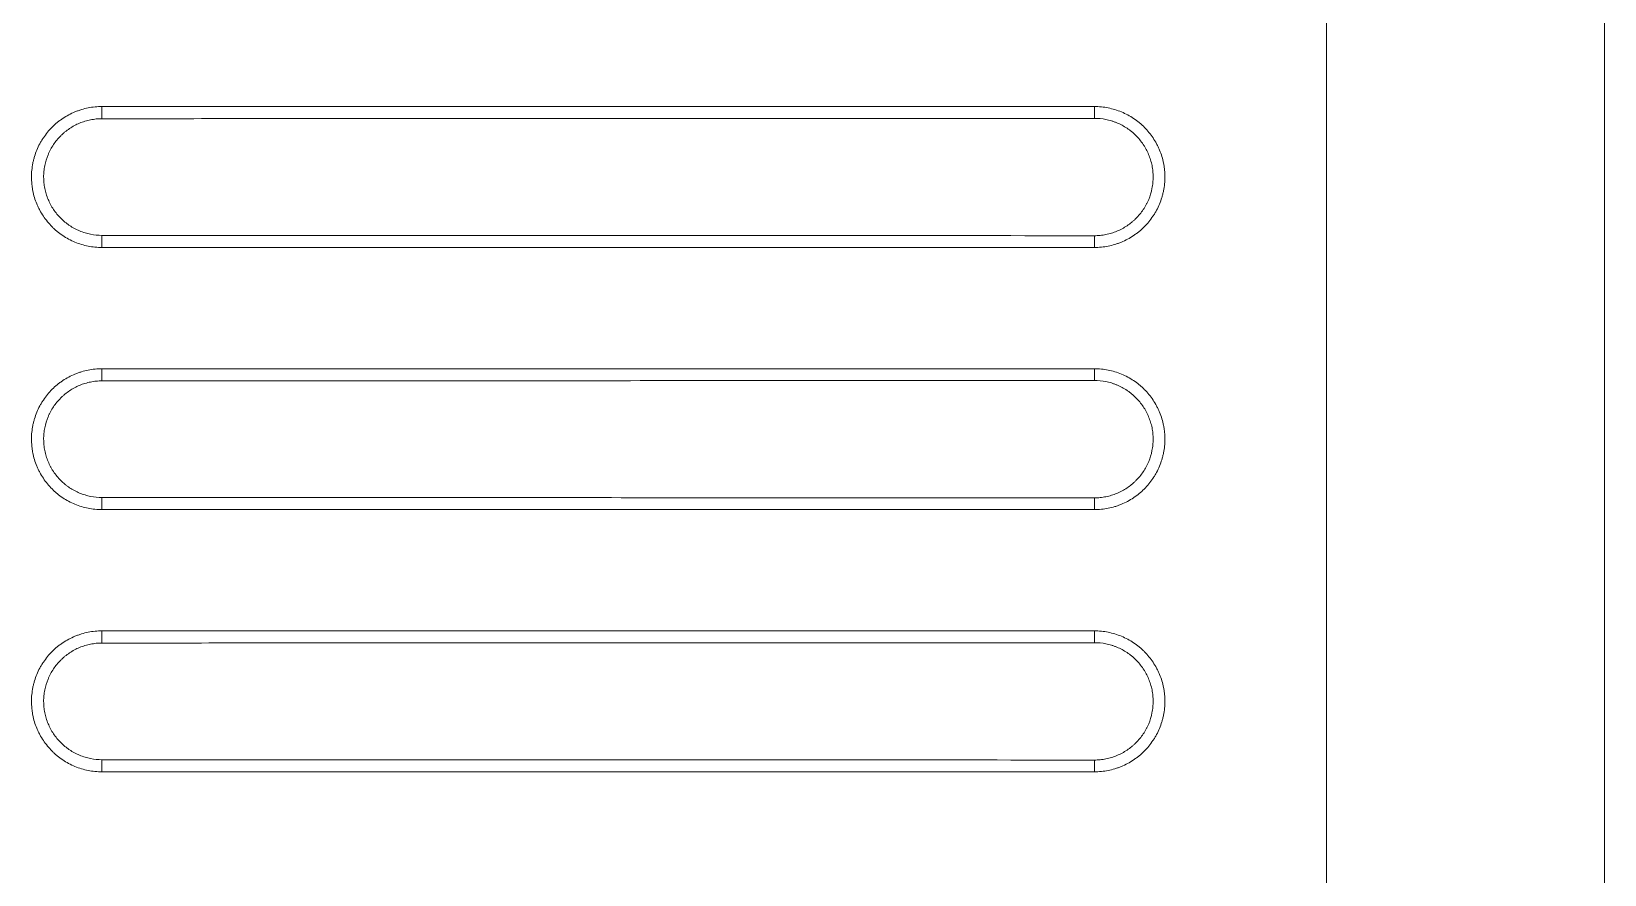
# Model space of a CAD drawing. Header units: millimetres. Extents: x -195 to 1349, y 148 to 750.
# Drawn here: x 928.65 to 955.64, y 433.76 to 448.23 of the extents above; entities that cross this region are included whole.
import ezdxf

# ---------------------------------------------------------------- set-up
doc = ezdxf.new("R2010")
doc.units = ezdxf.units.MM
doc.layers.add('4', color=7, linetype='CONTINUOUS', true_color=0xffffff)

msp = doc.modelspace()

# ---------------------------------------------------------------- linework, layer by layer
at = {"layer": '4', "color": 7, "linetype": 'Continuous', "lineweight": 18}
for p, q in [((955.641, 317.039), (955.641, 493.431)), ((950.87, 329.061), (950.87, 481.41))]:
    msp.add_line(p, q, dxfattribs=at)
for points, knots in [([(929.859, 446.945), (929.78, 446.945), (929.701, 446.937), (929.585, 446.914), (929.547, 446.904), (929.49, 446.887), (929.471, 446.881), (929.433, 446.867), (929.415, 446.86), (929.323, 446.822), (929.254, 446.785), (929.171, 446.73), (929.155, 446.719), (929.123, 446.695), (929.108, 446.683), (929.061, 446.645), (929.032, 446.619), (928.948, 446.535), (928.898, 446.474), (928.843, 446.391), (928.832, 446.374), (928.812, 446.34), (928.802, 446.323), (928.774, 446.271), (928.757, 446.235), (928.727, 446.162), (928.714, 446.125), (928.696, 446.068), (928.691, 446.049), (928.681, 446.011), (928.677, 445.991), (928.658, 445.893), (928.65, 445.815), (928.65, 445.697), (928.652, 445.657), (928.658, 445.598), (928.66, 445.578), (928.666, 445.539), (928.669, 445.519), (928.688, 445.422), (928.711, 445.347), (928.749, 445.255), (928.757, 445.237), (928.774, 445.201), (928.783, 445.183), (928.811, 445.13), (928.832, 445.097), (928.897, 444.998), (928.947, 444.937), (929.018, 444.867), (929.032, 444.853), (929.061, 444.826), (929.106, 444.787), (929.154, 444.752), (929.219, 444.708), (929.253, 444.688), (929.323, 444.65), (929.359, 444.633), (929.469, 444.588), (929.545, 444.565), (929.661, 444.541), (929.7, 444.536), (929.78, 444.528), (929.819, 444.526), (929.859, 444.526)], [0, 0, 0, 0, 0.0625, 0.0625, 0.09375, 0.09375, 0.109375, 0.109375, 0.125, 0.125, 0.1875, 0.1875, 0.203125, 0.203125, 0.21875, 0.21875, 0.25, 0.25, 0.3125, 0.3125, 0.328125, 0.328125, 0.34375, 0.34375, 0.375, 0.375, 0.40625, 0.40625, 0.421875, 0.421875, 0.4375, 0.4375, 0.5, 0.5, 0.53125, 0.53125, 0.546875, 0.546875, 0.5625, 0.5625, 0.625, 0.625, 0.640625, 0.640625, 0.65625, 0.65625, 0.6875, 0.6875, 0.75, 0.75, 0.765625, 0.765625, 0.78125, 0.8125, 0.8125, 0.84375, 0.84375, 0.875, 0.875, 0.9375, 0.9375, 0.96875, 0.96875, 1, 1, 1, 1]), ([(929.859, 444.734), (929.793, 444.735), (929.728, 444.741), (929.633, 444.76), (929.601, 444.768), (929.538, 444.787), (929.507, 444.798), (929.446, 444.823), (929.387, 444.851), (929.331, 444.885), (929.29, 444.912), (929.277, 444.921), (929.251, 444.941), (929.238, 444.951), (929.199, 444.983), (929.175, 445.005), (929.106, 445.074), (929.065, 445.124), (929.019, 445.192), (929.01, 445.206), (928.993, 445.235), (928.985, 445.249), (928.962, 445.292), (928.948, 445.322), (928.923, 445.382), (928.912, 445.413), (928.898, 445.46), (928.893, 445.475), (928.885, 445.507), (928.881, 445.524), (928.872, 445.572), (928.862, 445.637), (928.859, 445.702), (928.859, 445.767), (928.86, 445.8), (928.865, 445.849), (928.867, 445.865), (928.872, 445.898), (928.886, 445.979), (928.91, 446.057), (928.941, 446.132), (928.948, 446.147), (928.962, 446.177), (928.969, 446.192), (928.992, 446.236), (929.009, 446.264), (929.063, 446.345), (929.105, 446.396), (929.163, 446.454), (929.175, 446.465), (929.199, 446.487), (929.212, 446.498), (929.25, 446.529), (929.276, 446.549), (929.33, 446.585), (929.358, 446.602), (929.416, 446.633), (929.446, 446.647), (929.506, 446.672), (929.568, 446.694), (929.631, 446.71), (929.695, 446.723), (929.728, 446.728), (929.793, 446.735), (929.826, 446.736), (929.859, 446.736)], [0, 0, 0, 0, 0.0625, 0.0625, 0.09375, 0.09375, 0.125, 0.125, 0.15625, 0.1875, 0.1875, 0.203125, 0.203125, 0.21875, 0.21875, 0.25, 0.25, 0.3125, 0.3125, 0.328125, 0.328125, 0.34375, 0.34375, 0.375, 0.375, 0.40625, 0.40625, 0.421875, 0.421875, 0.4375, 0.4375, 0.46875, 0.5, 0.5, 0.53125, 0.53125, 0.546875, 0.546875, 0.5625, 0.625, 0.625, 0.640625, 0.640625, 0.65625, 0.65625, 0.6875, 0.6875, 0.75, 0.75, 0.765625, 0.765625, 0.78125, 0.78125, 0.8125, 0.8125, 0.84375, 0.84375, 0.875, 0.875, 0.90625, 0.9375, 0.9375, 0.96875, 0.96875, 1, 1, 1, 1]), ([(946.888, 446.945), (944.343, 446.945), (941.799, 446.945), (937.522, 446.945), (935.789, 446.945), (932.658, 446.945), (931.259, 446.945), (929.859, 446.945)], [0, 0, 0, 0, 0.448302, 0.448302, 0.753513, 0.753513, 1, 1, 1, 1]), ([(946.888, 446.742), (944.343, 446.741), (941.799, 446.741), (937.522, 446.739), (935.789, 446.738), (932.658, 446.737), (931.259, 446.737), (929.859, 446.736)], [0, 0, 0, 0, 0.448296, 0.448296, 0.75351, 0.75351, 1, 1, 1, 1]), ([(946.888, 444.526), (946.968, 444.526), (947.047, 444.534), (947.162, 444.557), (947.201, 444.566), (947.258, 444.584), (947.277, 444.59), (947.314, 444.603), (947.333, 444.61), (947.424, 444.648), (947.494, 444.685), (947.576, 444.74), (947.592, 444.752), (947.624, 444.775), (947.64, 444.788), (947.686, 444.826), (947.715, 444.852), (947.799, 444.936), (947.849, 444.997), (947.904, 445.079), (947.915, 445.096), (947.936, 445.13), (947.945, 445.148), (947.973, 445.2), (947.99, 445.236), (948.02, 445.308), (948.034, 445.346), (948.051, 445.402), (948.056, 445.421), (948.066, 445.46), (948.07, 445.48), (948.09, 445.577), (948.098, 445.656), (948.098, 445.774), (948.096, 445.813), (948.09, 445.873), (948.087, 445.893), (948.082, 445.932), (948.078, 445.952), (948.059, 446.049), (948.036, 446.124), (947.998, 446.216), (947.99, 446.234), (947.973, 446.27), (947.964, 446.288), (947.936, 446.34), (947.916, 446.374), (947.85, 446.472), (947.8, 446.534), (947.73, 446.604), (947.715, 446.618), (947.686, 446.645), (947.641, 446.683), (947.594, 446.719), (947.528, 446.762), (947.494, 446.783), (947.424, 446.82), (947.388, 446.837), (947.278, 446.883), (947.203, 446.906), (947.087, 446.929), (947.047, 446.935), (946.968, 446.943), (946.928, 446.945), (946.888, 446.945)], [0, 0, 0, 0, 0.0625, 0.0625, 0.09375, 0.09375, 0.109375, 0.109375, 0.125, 0.125, 0.1875, 0.1875, 0.203125, 0.203125, 0.21875, 0.21875, 0.25, 0.25, 0.3125, 0.3125, 0.328125, 0.328125, 0.34375, 0.34375, 0.375, 0.375, 0.40625, 0.40625, 0.421875, 0.421875, 0.4375, 0.4375, 0.5, 0.5, 0.53125, 0.53125, 0.546875, 0.546875, 0.5625, 0.5625, 0.625, 0.625, 0.640625, 0.640625, 0.65625, 0.65625, 0.6875, 0.6875, 0.75, 0.75, 0.765625, 0.765625, 0.78125, 0.8125, 0.8125, 0.84375, 0.84375, 0.875, 0.875, 0.9375, 0.9375, 0.96875, 0.96875, 1, 1, 1, 1]), ([(946.888, 446.742), (946.955, 446.742), (947.02, 446.736), (947.116, 446.717), (947.148, 446.709), (947.196, 446.695), (947.212, 446.689), (947.243, 446.678), (947.258, 446.672), (947.304, 446.653), (947.363, 446.625), (947.42, 446.591), (947.461, 446.564), (947.474, 446.555), (947.501, 446.535), (947.514, 446.525), (947.553, 446.493), (947.577, 446.471), (947.647, 446.401), (947.688, 446.351), (947.734, 446.282), (947.743, 446.268), (947.76, 446.239), (947.769, 446.225), (947.792, 446.181), (947.806, 446.152), (947.831, 446.091), (947.842, 446.06), (947.857, 446.013), (947.861, 445.997), (947.869, 445.965), (947.873, 445.949), (947.883, 445.9), (947.892, 445.835), (947.895, 445.769), (947.896, 445.703), (947.894, 445.67), (947.889, 445.621), (947.887, 445.604), (947.882, 445.572), (947.868, 445.49), (947.844, 445.412), (947.813, 445.336), (947.806, 445.32), (947.792, 445.29), (947.785, 445.276), (947.761, 445.232), (947.744, 445.204), (947.69, 445.122), (947.648, 445.071), (947.589, 445.012), (947.577, 445), (947.553, 444.978), (947.54, 444.968), (947.502, 444.936), (947.476, 444.917), (947.421, 444.88), (947.393, 444.863), (947.335, 444.832), (947.305, 444.818), (947.244, 444.792), (947.182, 444.77), (947.118, 444.754), (947.053, 444.741), (947.021, 444.736), (946.954, 444.73), (946.921, 444.728), (946.888, 444.728)], [0, 0, 0, 0, 0.0625, 0.0625, 0.09375, 0.09375, 0.109375, 0.109375, 0.125, 0.125, 0.15625, 0.1875, 0.1875, 0.203125, 0.203125, 0.21875, 0.21875, 0.25, 0.25, 0.3125, 0.3125, 0.328125, 0.328125, 0.34375, 0.34375, 0.375, 0.375, 0.40625, 0.40625, 0.421875, 0.421875, 0.4375, 0.4375, 0.46875, 0.5, 0.5, 0.53125, 0.53125, 0.546875, 0.546875, 0.5625, 0.625, 0.625, 0.640625, 0.640625, 0.65625, 0.65625, 0.6875, 0.6875, 0.75, 0.75, 0.765625, 0.765625, 0.78125, 0.78125, 0.8125, 0.8125, 0.84375, 0.84375, 0.875, 0.875, 0.90625, 0.9375, 0.9375, 0.96875, 0.96875, 1, 1, 1, 1]), ([(946.888, 444.728), (944.343, 444.729), (941.799, 444.73), (937.522, 444.732), (935.789, 444.732), (932.658, 444.733), (931.259, 444.734), (929.859, 444.734)], [0, 0, 0, 0, 0.448295, 0.448295, 0.75351, 0.75351, 1, 1, 1, 1]), ([(946.888, 444.526), (944.343, 444.526), (941.799, 444.526), (937.522, 444.526), (935.789, 444.526), (932.658, 444.526), (931.259, 444.526), (929.859, 444.526)], [0, 0, 0, 0, 0.448302, 0.448302, 0.753513, 0.753513, 1, 1, 1, 1]), ([(929.859, 442.445), (929.78, 442.445), (929.701, 442.437), (929.585, 442.414), (929.547, 442.404), (929.49, 442.387), (929.471, 442.381), (929.433, 442.367), (929.415, 442.36), (929.323, 442.322), (929.254, 442.285), (929.171, 442.23), (929.155, 442.219), (929.123, 442.195), (929.108, 442.183), (929.061, 442.145), (929.032, 442.119), (928.948, 442.035), (928.898, 441.974), (928.843, 441.891), (928.832, 441.874), (928.812, 441.84), (928.802, 441.823), (928.774, 441.771), (928.757, 441.735), (928.727, 441.662), (928.714, 441.625), (928.696, 441.568), (928.691, 441.549), (928.681, 441.511), (928.677, 441.491), (928.658, 441.393), (928.65, 441.315), (928.65, 441.197), (928.652, 441.157), (928.658, 441.098), (928.66, 441.078), (928.666, 441.039), (928.669, 441.019), (928.688, 440.922), (928.711, 440.847), (928.749, 440.755), (928.757, 440.737), (928.774, 440.701), (928.783, 440.683), (928.811, 440.63), (928.832, 440.597), (928.897, 440.498), (928.947, 440.437), (929.018, 440.367), (929.032, 440.353), (929.061, 440.326), (929.106, 440.287), (929.154, 440.252), (929.219, 440.208), (929.253, 440.188), (929.323, 440.15), (929.359, 440.133), (929.469, 440.088), (929.545, 440.065), (929.661, 440.041), (929.7, 440.036), (929.78, 440.028), (929.819, 440.026), (929.859, 440.026)], [0, 0, 0, 0, 0.0625, 0.0625, 0.09375, 0.09375, 0.109375, 0.109375, 0.125, 0.125, 0.1875, 0.1875, 0.203125, 0.203125, 0.21875, 0.21875, 0.25, 0.25, 0.3125, 0.3125, 0.328125, 0.328125, 0.34375, 0.34375, 0.375, 0.375, 0.40625, 0.40625, 0.421875, 0.421875, 0.4375, 0.4375, 0.5, 0.5, 0.53125, 0.53125, 0.546875, 0.546875, 0.5625, 0.5625, 0.625, 0.625, 0.640625, 0.640625, 0.65625, 0.65625, 0.6875, 0.6875, 0.75, 0.75, 0.765625, 0.765625, 0.78125, 0.8125, 0.8125, 0.84375, 0.84375, 0.875, 0.875, 0.9375, 0.9375, 0.96875, 0.96875, 1, 1, 1, 1]), ([(946.888, 442.445), (944.343, 442.445), (941.799, 442.445), (937.522, 442.445), (935.789, 442.445), (932.658, 442.445), (931.259, 442.445), (929.859, 442.445)], [0, 0, 0, 0, 0.448302, 0.448302, 0.753513, 0.753513, 1, 1, 1, 1]), ([(946.888, 440.026), (946.968, 440.026), (947.047, 440.034), (947.162, 440.057), (947.201, 440.066), (947.258, 440.084), (947.277, 440.09), (947.314, 440.103), (947.333, 440.11), (947.424, 440.148), (947.494, 440.185), (947.576, 440.24), (947.592, 440.252), (947.624, 440.275), (947.64, 440.288), (947.686, 440.326), (947.715, 440.352), (947.799, 440.436), (947.849, 440.497), (947.904, 440.579), (947.915, 440.596), (947.936, 440.63), (947.945, 440.648), (947.973, 440.7), (947.99, 440.736), (948.02, 440.808), (948.034, 440.846), (948.051, 440.902), (948.056, 440.921), (948.066, 440.96), (948.07, 440.98), (948.09, 441.077), (948.098, 441.156), (948.098, 441.274), (948.096, 441.313), (948.09, 441.373), (948.087, 441.393), (948.082, 441.432), (948.078, 441.452), (948.059, 441.549), (948.036, 441.624), (947.998, 441.716), (947.99, 441.734), (947.973, 441.77), (947.964, 441.788), (947.936, 441.84), (947.916, 441.874), (947.85, 441.972), (947.8, 442.034), (947.73, 442.104), (947.715, 442.118), (947.686, 442.145), (947.641, 442.183), (947.594, 442.219), (947.528, 442.262), (947.494, 442.283), (947.424, 442.32), (947.388, 442.337), (947.278, 442.383), (947.203, 442.406), (947.087, 442.429), (947.047, 442.435), (946.968, 442.443), (946.928, 442.445), (946.888, 442.445)], [0, 0, 0, 0, 0.0625, 0.0625, 0.09375, 0.09375, 0.109375, 0.109375, 0.125, 0.125, 0.1875, 0.1875, 0.203125, 0.203125, 0.21875, 0.21875, 0.25, 0.25, 0.3125, 0.3125, 0.328125, 0.328125, 0.34375, 0.34375, 0.375, 0.375, 0.40625, 0.40625, 0.421875, 0.421875, 0.4375, 0.4375, 0.5, 0.5, 0.53125, 0.53125, 0.546875, 0.546875, 0.5625, 0.5625, 0.625, 0.625, 0.640625, 0.640625, 0.65625, 0.65625, 0.6875, 0.6875, 0.75, 0.75, 0.765625, 0.765625, 0.78125, 0.8125, 0.8125, 0.84375, 0.84375, 0.875, 0.875, 0.9375, 0.9375, 0.96875, 0.96875, 1, 1, 1, 1]), ([(929.859, 440.234), (929.793, 440.235), (929.728, 440.241), (929.633, 440.26), (929.601, 440.268), (929.538, 440.287), (929.507, 440.298), (929.446, 440.323), (929.387, 440.351), (929.331, 440.385), (929.29, 440.412), (929.277, 440.421), (929.251, 440.441), (929.238, 440.451), (929.199, 440.483), (929.175, 440.505), (929.106, 440.574), (929.065, 440.624), (929.019, 440.692), (929.01, 440.706), (928.993, 440.735), (928.985, 440.749), (928.962, 440.792), (928.948, 440.822), (928.923, 440.882), (928.912, 440.913), (928.898, 440.96), (928.893, 440.975), (928.885, 441.007), (928.881, 441.024), (928.872, 441.072), (928.862, 441.137), (928.859, 441.202), (928.859, 441.267), (928.86, 441.3), (928.865, 441.349), (928.867, 441.365), (928.872, 441.398), (928.886, 441.479), (928.91, 441.557), (928.941, 441.632), (928.948, 441.647), (928.962, 441.677), (928.969, 441.692), (928.992, 441.736), (929.009, 441.764), (929.063, 441.845), (929.105, 441.896), (929.163, 441.954), (929.175, 441.965), (929.199, 441.987), (929.212, 441.998), (929.25, 442.029), (929.276, 442.049), (929.33, 442.085), (929.358, 442.102), (929.416, 442.133), (929.446, 442.147), (929.506, 442.172), (929.568, 442.194), (929.631, 442.21), (929.695, 442.223), (929.728, 442.228), (929.793, 442.235), (929.826, 442.236), (929.859, 442.236)], [0, 0, 0, 0, 0.0625, 0.0625, 0.09375, 0.09375, 0.125, 0.125, 0.15625, 0.1875, 0.1875, 0.203125, 0.203125, 0.21875, 0.21875, 0.25, 0.25, 0.3125, 0.3125, 0.328125, 0.328125, 0.34375, 0.34375, 0.375, 0.375, 0.40625, 0.40625, 0.421875, 0.421875, 0.4375, 0.4375, 0.46875, 0.5, 0.5, 0.53125, 0.53125, 0.546875, 0.546875, 0.5625, 0.625, 0.625, 0.640625, 0.640625, 0.65625, 0.65625, 0.6875, 0.6875, 0.75, 0.75, 0.765625, 0.765625, 0.78125, 0.78125, 0.8125, 0.8125, 0.84375, 0.84375, 0.875, 0.875, 0.90625, 0.9375, 0.9375, 0.96875, 0.96875, 1, 1, 1, 1]), ([(946.888, 442.242), (944.343, 442.241), (941.799, 442.241), (937.522, 442.239), (935.789, 442.238), (932.658, 442.237), (931.259, 442.237), (929.859, 442.236)], [0, 0, 0, 0, 0.448296, 0.448296, 0.75351, 0.75351, 1, 1, 1, 1]), ([(946.888, 442.242), (946.955, 442.242), (947.02, 442.236), (947.116, 442.217), (947.148, 442.209), (947.196, 442.195), (947.212, 442.189), (947.243, 442.178), (947.258, 442.172), (947.304, 442.153), (947.363, 442.125), (947.42, 442.091), (947.461, 442.064), (947.474, 442.055), (947.501, 442.035), (947.514, 442.025), (947.553, 441.993), (947.577, 441.971), (947.647, 441.901), (947.688, 441.851), (947.734, 441.782), (947.743, 441.768), (947.76, 441.739), (947.769, 441.725), (947.792, 441.681), (947.806, 441.652), (947.831, 441.591), (947.842, 441.56), (947.857, 441.513), (947.861, 441.497), (947.869, 441.465), (947.873, 441.449), (947.883, 441.4), (947.892, 441.335), (947.895, 441.269), (947.896, 441.203), (947.894, 441.17), (947.889, 441.121), (947.887, 441.104), (947.882, 441.072), (947.868, 440.99), (947.844, 440.912), (947.813, 440.836), (947.806, 440.82), (947.792, 440.79), (947.785, 440.776), (947.761, 440.732), (947.744, 440.704), (947.69, 440.622), (947.648, 440.571), (947.589, 440.512), (947.577, 440.5), (947.553, 440.478), (947.54, 440.468), (947.502, 440.436), (947.476, 440.417), (947.421, 440.38), (947.393, 440.363), (947.335, 440.332), (947.305, 440.318), (947.244, 440.292), (947.182, 440.27), (947.118, 440.254), (947.053, 440.241), (947.021, 440.236), (946.954, 440.23), (946.921, 440.228), (946.888, 440.228)], [0, 0, 0, 0, 0.0625, 0.0625, 0.09375, 0.09375, 0.109375, 0.109375, 0.125, 0.125, 0.15625, 0.1875, 0.1875, 0.203125, 0.203125, 0.21875, 0.21875, 0.25, 0.25, 0.3125, 0.3125, 0.328125, 0.328125, 0.34375, 0.34375, 0.375, 0.375, 0.40625, 0.40625, 0.421875, 0.421875, 0.4375, 0.4375, 0.46875, 0.5, 0.5, 0.53125, 0.53125, 0.546875, 0.546875, 0.5625, 0.625, 0.625, 0.640625, 0.640625, 0.65625, 0.65625, 0.6875, 0.6875, 0.75, 0.75, 0.765625, 0.765625, 0.78125, 0.78125, 0.8125, 0.8125, 0.84375, 0.84375, 0.875, 0.875, 0.90625, 0.9375, 0.9375, 0.96875, 0.96875, 1, 1, 1, 1]), ([(946.888, 440.228), (944.343, 440.229), (941.799, 440.23), (937.522, 440.232), (935.789, 440.232), (932.658, 440.233), (931.259, 440.234), (929.859, 440.234)], [0, 0, 0, 0, 0.448295, 0.448295, 0.75351, 0.75351, 1, 1, 1, 1]), ([(946.888, 440.026), (944.343, 440.026), (941.799, 440.026), (937.522, 440.026), (935.789, 440.026), (932.658, 440.026), (931.259, 440.026), (929.859, 440.026)], [0, 0, 0, 0, 0.448302, 0.448302, 0.753513, 0.753513, 1, 1, 1, 1]), ([(929.859, 437.945), (929.78, 437.945), (929.701, 437.937), (929.585, 437.914), (929.547, 437.904), (929.49, 437.887), (929.471, 437.881), (929.433, 437.867), (929.415, 437.86), (929.323, 437.822), (929.254, 437.785), (929.171, 437.73), (929.155, 437.719), (929.123, 437.695), (929.108, 437.683), (929.061, 437.645), (929.032, 437.619), (928.948, 437.535), (928.898, 437.474), (928.843, 437.391), (928.832, 437.374), (928.812, 437.34), (928.802, 437.323), (928.774, 437.271), (928.757, 437.235), (928.727, 437.162), (928.714, 437.125), (928.696, 437.068), (928.691, 437.049), (928.681, 437.011), (928.677, 436.991), (928.658, 436.893), (928.65, 436.815), (928.65, 436.697), (928.652, 436.657), (928.658, 436.598), (928.66, 436.578), (928.666, 436.539), (928.669, 436.519), (928.688, 436.422), (928.711, 436.347), (928.749, 436.255), (928.757, 436.237), (928.774, 436.201), (928.783, 436.183), (928.811, 436.13), (928.832, 436.097), (928.897, 435.998), (928.947, 435.937), (929.018, 435.867), (929.032, 435.853), (929.061, 435.826), (929.106, 435.787), (929.154, 435.752), (929.219, 435.708), (929.253, 435.688), (929.323, 435.65), (929.359, 435.633), (929.469, 435.588), (929.545, 435.565), (929.661, 435.541), (929.7, 435.536), (929.78, 435.528), (929.819, 435.526), (929.859, 435.526)], [0, 0, 0, 0, 0.0625, 0.0625, 0.09375, 0.09375, 0.109375, 0.109375, 0.125, 0.125, 0.1875, 0.1875, 0.203125, 0.203125, 0.21875, 0.21875, 0.25, 0.25, 0.3125, 0.3125, 0.328125, 0.328125, 0.34375, 0.34375, 0.375, 0.375, 0.40625, 0.40625, 0.421875, 0.421875, 0.4375, 0.4375, 0.5, 0.5, 0.53125, 0.53125, 0.546875, 0.546875, 0.5625, 0.5625, 0.625, 0.625, 0.640625, 0.640625, 0.65625, 0.65625, 0.6875, 0.6875, 0.75, 0.75, 0.765625, 0.765625, 0.78125, 0.8125, 0.8125, 0.84375, 0.84375, 0.875, 0.875, 0.9375, 0.9375, 0.96875, 0.96875, 1, 1, 1, 1]), ([(946.888, 437.945), (944.343, 437.945), (941.799, 437.945), (937.522, 437.945), (935.789, 437.945), (932.658, 437.945), (931.259, 437.945), (929.859, 437.945)], [0, 0, 0, 0, 0.448302, 0.448302, 0.753513, 0.753513, 1, 1, 1, 1]), ([(946.888, 435.526), (946.968, 435.526), (947.047, 435.534), (947.162, 435.557), (947.201, 435.566), (947.258, 435.584), (947.277, 435.59), (947.314, 435.603), (947.333, 435.61), (947.424, 435.648), (947.494, 435.685), (947.576, 435.74), (947.592, 435.752), (947.624, 435.775), (947.64, 435.788), (947.686, 435.826), (947.715, 435.852), (947.799, 435.936), (947.849, 435.997), (947.904, 436.079), (947.915, 436.096), (947.936, 436.13), (947.945, 436.148), (947.973, 436.2), (947.99, 436.236), (948.02, 436.308), (948.034, 436.346), (948.051, 436.402), (948.056, 436.421), (948.066, 436.46), (948.07, 436.48), (948.09, 436.577), (948.098, 436.656), (948.098, 436.774), (948.096, 436.813), (948.09, 436.873), (948.087, 436.893), (948.082, 436.932), (948.078, 436.952), (948.059, 437.049), (948.036, 437.124), (947.998, 437.216), (947.99, 437.234), (947.973, 437.27), (947.964, 437.288), (947.936, 437.34), (947.916, 437.374), (947.85, 437.472), (947.8, 437.534), (947.73, 437.604), (947.715, 437.618), (947.686, 437.645), (947.641, 437.683), (947.594, 437.719), (947.528, 437.762), (947.494, 437.783), (947.424, 437.82), (947.388, 437.837), (947.278, 437.883), (947.203, 437.906), (947.087, 437.929), (947.047, 437.935), (946.968, 437.943), (946.928, 437.945), (946.888, 437.945)], [0, 0, 0, 0, 0.0625, 0.0625, 0.09375, 0.09375, 0.109375, 0.109375, 0.125, 0.125, 0.1875, 0.1875, 0.203125, 0.203125, 0.21875, 0.21875, 0.25, 0.25, 0.3125, 0.3125, 0.328125, 0.328125, 0.34375, 0.34375, 0.375, 0.375, 0.40625, 0.40625, 0.421875, 0.421875, 0.4375, 0.4375, 0.5, 0.5, 0.53125, 0.53125, 0.546875, 0.546875, 0.5625, 0.5625, 0.625, 0.625, 0.640625, 0.640625, 0.65625, 0.65625, 0.6875, 0.6875, 0.75, 0.75, 0.765625, 0.765625, 0.78125, 0.8125, 0.8125, 0.84375, 0.84375, 0.875, 0.875, 0.9375, 0.9375, 0.96875, 0.96875, 1, 1, 1, 1]), ([(929.859, 435.734), (929.793, 435.735), (929.728, 435.741), (929.633, 435.76), (929.601, 435.768), (929.538, 435.787), (929.507, 435.798), (929.446, 435.823), (929.387, 435.851), (929.331, 435.885), (929.29, 435.912), (929.277, 435.921), (929.251, 435.941), (929.238, 435.951), (929.199, 435.983), (929.175, 436.005), (929.106, 436.074), (929.065, 436.124), (929.019, 436.192), (929.01, 436.206), (928.993, 436.235), (928.985, 436.249), (928.962, 436.292), (928.948, 436.322), (928.923, 436.382), (928.912, 436.413), (928.898, 436.46), (928.893, 436.475), (928.885, 436.507), (928.881, 436.524), (928.872, 436.572), (928.862, 436.637), (928.859, 436.702), (928.859, 436.767), (928.86, 436.8), (928.865, 436.849), (928.867, 436.865), (928.872, 436.898), (928.886, 436.979), (928.91, 437.057), (928.941, 437.132), (928.948, 437.147), (928.962, 437.177), (928.969, 437.192), (928.992, 437.236), (929.009, 437.264), (929.063, 437.345), (929.105, 437.396), (929.163, 437.454), (929.175, 437.465), (929.199, 437.487), (929.212, 437.498), (929.25, 437.529), (929.276, 437.549), (929.33, 437.585), (929.358, 437.602), (929.416, 437.633), (929.446, 437.647), (929.506, 437.672), (929.568, 437.694), (929.631, 437.71), (929.695, 437.723), (929.728, 437.728), (929.793, 437.735), (929.826, 437.736), (929.859, 437.736)], [0, 0, 0, 0, 0.0625, 0.0625, 0.09375, 0.09375, 0.125, 0.125, 0.15625, 0.1875, 0.1875, 0.203125, 0.203125, 0.21875, 0.21875, 0.25, 0.25, 0.3125, 0.3125, 0.328125, 0.328125, 0.34375, 0.34375, 0.375, 0.375, 0.40625, 0.40625, 0.421875, 0.421875, 0.4375, 0.4375, 0.46875, 0.5, 0.5, 0.53125, 0.53125, 0.546875, 0.546875, 0.5625, 0.625, 0.625, 0.640625, 0.640625, 0.65625, 0.65625, 0.6875, 0.6875, 0.75, 0.75, 0.765625, 0.765625, 0.78125, 0.78125, 0.8125, 0.8125, 0.84375, 0.84375, 0.875, 0.875, 0.90625, 0.9375, 0.9375, 0.96875, 0.96875, 1, 1, 1, 1]), ([(946.888, 437.742), (944.343, 437.741), (941.799, 437.741), (937.522, 437.739), (935.789, 437.738), (932.658, 437.737), (931.259, 437.737), (929.859, 437.736)], [0, 0, 0, 0, 0.448296, 0.448296, 0.75351, 0.75351, 1, 1, 1, 1]), ([(946.888, 437.742), (946.955, 437.742), (947.02, 437.736), (947.116, 437.717), (947.148, 437.709), (947.196, 437.695), (947.212, 437.689), (947.243, 437.678), (947.258, 437.672), (947.304, 437.653), (947.363, 437.625), (947.42, 437.591), (947.461, 437.564), (947.474, 437.555), (947.501, 437.535), (947.514, 437.525), (947.553, 437.493), (947.577, 437.471), (947.647, 437.401), (947.688, 437.351), (947.734, 437.282), (947.743, 437.268), (947.76, 437.239), (947.769, 437.225), (947.792, 437.181), (947.806, 437.152), (947.831, 437.091), (947.842, 437.06), (947.857, 437.013), (947.861, 436.997), (947.869, 436.965), (947.873, 436.949), (947.883, 436.9), (947.892, 436.835), (947.895, 436.769), (947.896, 436.703), (947.894, 436.67), (947.889, 436.621), (947.887, 436.604), (947.882, 436.572), (947.868, 436.49), (947.844, 436.412), (947.813, 436.336), (947.806, 436.32), (947.792, 436.29), (947.785, 436.276), (947.761, 436.232), (947.744, 436.204), (947.69, 436.122), (947.648, 436.071), (947.589, 436.012), (947.577, 436), (947.553, 435.978), (947.54, 435.968), (947.502, 435.936), (947.476, 435.917), (947.421, 435.88), (947.393, 435.863), (947.335, 435.832), (947.305, 435.818), (947.244, 435.792), (947.182, 435.77), (947.118, 435.754), (947.053, 435.741), (947.021, 435.736), (946.954, 435.73), (946.921, 435.728), (946.888, 435.728)], [0, 0, 0, 0, 0.0625, 0.0625, 0.09375, 0.09375, 0.109375, 0.109375, 0.125, 0.125, 0.15625, 0.1875, 0.1875, 0.203125, 0.203125, 0.21875, 0.21875, 0.25, 0.25, 0.3125, 0.3125, 0.328125, 0.328125, 0.34375, 0.34375, 0.375, 0.375, 0.40625, 0.40625, 0.421875, 0.421875, 0.4375, 0.4375, 0.46875, 0.5, 0.5, 0.53125, 0.53125, 0.546875, 0.546875, 0.5625, 0.625, 0.625, 0.640625, 0.640625, 0.65625, 0.65625, 0.6875, 0.6875, 0.75, 0.75, 0.765625, 0.765625, 0.78125, 0.78125, 0.8125, 0.8125, 0.84375, 0.84375, 0.875, 0.875, 0.90625, 0.9375, 0.9375, 0.96875, 0.96875, 1, 1, 1, 1]), ([(946.888, 435.728), (944.343, 435.729), (941.799, 435.73), (937.522, 435.732), (935.789, 435.732), (932.658, 435.733), (931.259, 435.734), (929.859, 435.734)], [0, 0, 0, 0, 0.448295, 0.448295, 0.75351, 0.75351, 1, 1, 1, 1]), ([(946.888, 435.526), (944.343, 435.526), (941.799, 435.526), (937.522, 435.526), (935.789, 435.526), (932.658, 435.526), (931.259, 435.526), (929.859, 435.526)], [0, 0, 0, 0, 0.448302, 0.448302, 0.753513, 0.753513, 1, 1, 1, 1])]:
    msp.add_open_spline(points, degree=3, knots=knots, dxfattribs=at)
at = {"layer": '4', "color": 7, "linetype": 'Continuous', "lineweight": 13}
for points in [[(929.859, 446.945), (929.859, 446.875), (929.859, 446.806), (929.859, 446.736)], [(946.888, 446.742), (946.888, 446.81), (946.888, 446.877), (946.888, 446.945)], [(929.859, 444.734), (929.859, 444.665), (929.859, 444.595), (929.859, 444.526)], [(946.888, 444.526), (946.888, 444.593), (946.888, 444.661), (946.888, 444.728)], [(929.859, 442.445), (929.859, 442.375), (929.859, 442.306), (929.859, 442.236)], [(946.888, 442.242), (946.888, 442.31), (946.888, 442.377), (946.888, 442.445)], [(929.859, 440.234), (929.859, 440.165), (929.859, 440.095), (929.859, 440.026)], [(946.888, 440.026), (946.888, 440.093), (946.888, 440.161), (946.888, 440.228)], [(929.859, 437.945), (929.859, 437.875), (929.859, 437.806), (929.859, 437.736)], [(946.888, 437.742), (946.888, 437.81), (946.888, 437.877), (946.888, 437.945)], [(929.859, 435.734), (929.859, 435.665), (929.859, 435.595), (929.859, 435.526)], [(946.888, 435.526), (946.888, 435.593), (946.888, 435.661), (946.888, 435.728)]]:
    msp.add_open_spline(points, degree=3, dxfattribs=at)

doc.saveas('drawing.dxf')
